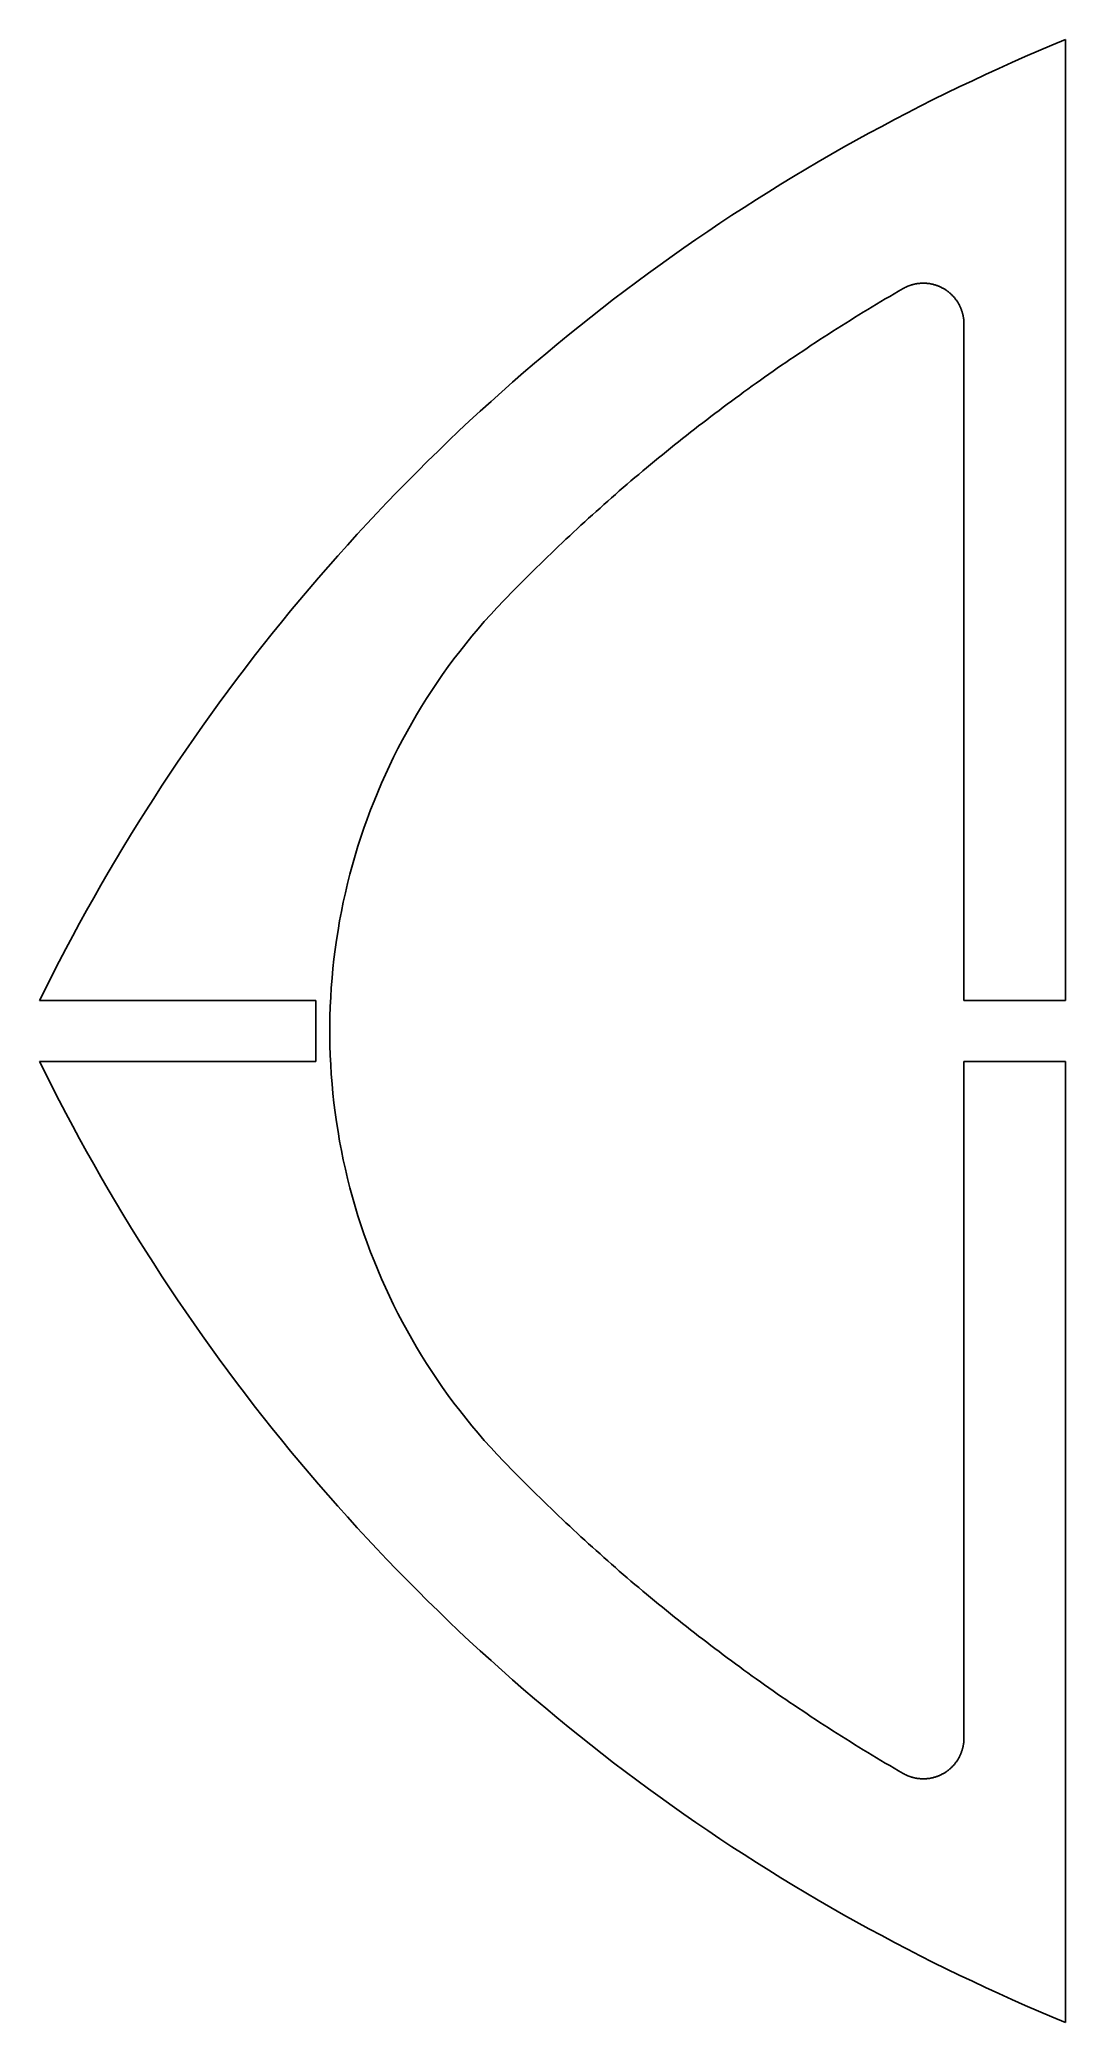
# Model space of a CAD drawing. Header units: metres. Extents: x -107 to -6, y -98 to 98.
import ezdxf

# ---------------------------------------------------------------- set-up
doc = ezdxf.new("R2010")
doc.units = ezdxf.units.M

msp = doc.modelspace()

# ---------------------------------------------------------------- linework, layer by layer
for p, q in [((-7.32, 97.19), (-6, 97.74)), ((-11.26, 95.48), (-9.95, 96.06)), ((-9.95, 96.06), (-8.64, 96.63)), ((-8.64, 96.63), (-7.32, 97.19)), ((-6, 97.74), (-6, 96.96)), ((-6, 96.96), (-6, 3)), ((-15.16, 93.69), (-13.87, 94.3)), ((-13.87, 94.3), (-12.57, 94.9)), ((-12.57, 94.9), (-11.26, 95.48)), ((-19.02, 91.82), (-17.74, 92.45)), ((-17.74, 92.45), (-16.45, 93.08)), ((-16.45, 93.08), (-15.16, 93.69)), ((-22.84, 89.86), (-21.57, 90.52)), ((-21.57, 90.52), (-20.3, 91.18)), ((-20.3, 91.18), (-19.02, 91.82)), ((-26.62, 87.82), (-25.36, 88.51)), ((-25.36, 88.51), (-24.1, 89.19)), ((-24.1, 89.19), (-22.84, 89.86)), ((-30.35, 85.69), (-29.11, 86.41)), ((-29.11, 86.41), (-27.86, 87.12)), ((-27.86, 87.12), (-26.62, 87.82)), ((-34.03, 83.48), (-32.8, 84.23)), ((-32.8, 84.23), (-31.58, 84.96)), ((-31.58, 84.96), (-30.35, 85.69)), ((-36.45, 81.97), (-35.24, 82.73)), ((-35.24, 82.73), (-34.03, 83.48)), ((-40.05, 79.63), (-38.86, 80.42)), ((-38.86, 80.42), (-37.66, 81.2)), ((-37.66, 81.2), (-36.45, 81.97)), ((-42.42, 78.02), (-41.24, 78.83)), ((-41.24, 78.83), (-40.05, 79.63)), ((-45.93, 75.55), (-44.77, 76.38)), ((-44.77, 76.38), (-43.6, 77.21)), ((-43.6, 77.21), (-42.42, 78.02)), ((-48.24, 73.86), (-47.09, 74.71)), ((-47.09, 74.71), (-45.93, 75.55)), ((-50.52, 72.14), (-49.38, 73)), ((-49.38, 73), (-48.24, 73.86)), ((-23.75, 72.17), (-23.31, 72.43)), ((-23.31, 72.43), (-22.88, 72.68)), ((-22.88, 72.68), (-22.44, 72.94)), ((-22.44, 72.94), (-22, 73.19)), ((-21.98, 73.2), (-22, 73.19)), ((-21.97, 73.21), (-21.98, 73.2)), ((-21.95, 73.22), (-21.97, 73.21)), ((-21.93, 73.23), (-21.95, 73.22)), ((-21.91, 73.24), (-21.93, 73.23)), ((-21.89, 73.25), (-21.91, 73.24)), ((-21.87, 73.26), (-21.89, 73.25)), ((-21.85, 73.27), (-21.87, 73.26)), ((-21.83, 73.28), (-21.85, 73.27)), ((-21.82, 73.29), (-21.83, 73.28)), ((-21.8, 73.3), (-21.82, 73.29)), ((-21.78, 73.31), (-21.8, 73.3)), ((-21.76, 73.32), (-21.78, 73.31)), ((-21.74, 73.33), (-21.76, 73.32)), ((-21.72, 73.34), (-21.74, 73.33)), ((-21.7, 73.35), (-21.72, 73.34)), ((-21.68, 73.36), (-21.7, 73.35)), ((-21.66, 73.37), (-21.68, 73.36)), ((-21.64, 73.37), (-21.66, 73.37)), ((-21.62, 73.38), (-21.64, 73.37)), ((-21.61, 73.39), (-21.62, 73.38)), ((-21.59, 73.4), (-21.61, 73.39)), ((-21.57, 73.41), (-21.59, 73.4)), ((-21.55, 73.42), (-21.57, 73.41)), ((-21.53, 73.42), (-21.55, 73.42)), ((-21.51, 73.43), (-21.53, 73.42)), ((-21.49, 73.44), (-21.51, 73.43)), ((-21.47, 73.45), (-21.49, 73.44)), ((-21.45, 73.46), (-21.47, 73.45)), ((-21.43, 73.46), (-21.45, 73.46)), ((-21.41, 73.47), (-21.43, 73.46)), ((-21.39, 73.48), (-21.41, 73.47)), ((-21.37, 73.49), (-21.39, 73.48)), ((-21.35, 73.49), (-21.37, 73.49)), ((-21.33, 73.5), (-21.35, 73.49)), ((-21.31, 73.51), (-21.33, 73.5)), ((-21.29, 73.51), (-21.31, 73.51)), ((-21.27, 73.52), (-21.29, 73.51)), ((-21.25, 73.53), (-21.27, 73.52)), ((-21.23, 73.53), (-21.25, 73.53)), ((-21.21, 73.54), (-21.23, 73.53)), ((-21.19, 73.55), (-21.21, 73.54)), ((-21.17, 73.55), (-21.19, 73.55)), ((-21.15, 73.56), (-21.17, 73.55)), ((-21.13, 73.57), (-21.15, 73.56)), ((-21.11, 73.57), (-21.13, 73.57)), ((-21.09, 73.58), (-21.11, 73.57)), ((-21.07, 73.58), (-21.09, 73.58)), ((-21.05, 73.59), (-21.07, 73.58)), ((-21.03, 73.59), (-21.05, 73.59)), ((-21.01, 73.6), (-21.03, 73.59)), ((-20.99, 73.6), (-21.01, 73.6)), ((-20.96, 73.61), (-20.99, 73.6)), ((-20.94, 73.62), (-20.96, 73.61)), ((-20.92, 73.62), (-20.94, 73.62)), ((-20.9, 73.62), (-20.92, 73.62)), ((-20.88, 73.63), (-20.9, 73.62)), ((-20.86, 73.63), (-20.88, 73.63)), ((-20.84, 73.64), (-20.86, 73.63)), ((-20.82, 73.64), (-20.84, 73.64)), ((-20.8, 73.65), (-20.82, 73.64)), ((-20.78, 73.65), (-20.8, 73.65)), ((-20.76, 73.66), (-20.78, 73.65)), ((-20.74, 73.66), (-20.76, 73.66)), ((-20.72, 73.66), (-20.74, 73.66)), ((-20.7, 73.67), (-20.72, 73.66)), ((-20.67, 73.67), (-20.7, 73.67)), ((-20.65, 73.67), (-20.67, 73.67)), ((-20.63, 73.68), (-20.65, 73.67)), ((-20.61, 73.68), (-20.63, 73.68)), ((-20.59, 73.68), (-20.61, 73.68)), ((-20.57, 73.69), (-20.59, 73.68)), ((-20.55, 73.69), (-20.57, 73.69)), ((-20.53, 73.69), (-20.55, 73.69)), ((-20.51, 73.7), (-20.53, 73.69)), ((-20.49, 73.7), (-20.51, 73.7)), ((-20.46, 73.7), (-20.49, 73.7)), ((-20.44, 73.7), (-20.46, 73.7)), ((-20.42, 73.71), (-20.44, 73.7)), ((-20.4, 73.71), (-20.42, 73.71)), ((-20.38, 73.71), (-20.4, 73.71)), ((-20.36, 73.71), (-20.38, 73.71)), ((-20.34, 73.71), (-20.36, 73.71)), ((-20.32, 73.72), (-20.34, 73.71)), ((-20.3, 73.72), (-20.32, 73.72)), ((-20.28, 73.72), (-20.3, 73.72)), ((-20.25, 73.72), (-20.28, 73.72)), ((-20.23, 73.72), (-20.25, 73.72)), ((-20.21, 73.72), (-20.23, 73.72)), ((-20.19, 73.72), (-20.21, 73.72)), ((-20.17, 73.72), (-20.19, 73.72)), ((-20.15, 73.73), (-20.17, 73.72)), ((-20.13, 73.73), (-20.15, 73.73)), ((-20.11, 73.73), (-20.13, 73.73)), ((-20.08, 73.73), (-20.11, 73.73)), ((-20.06, 73.73), (-20.08, 73.73)), ((-20.04, 73.73), (-20.06, 73.73)), ((-20.02, 73.73), (-20.04, 73.73)), ((-20, 73.73), (-20.02, 73.73)), ((-19.94, 73.73), (-20, 73.73)), ((-19.87, 73.73), (-19.94, 73.73)), ((-19.81, 73.72), (-19.87, 73.73)), ((-19.75, 73.72), (-19.81, 73.72)), ((-19.68, 73.72), (-19.75, 73.72)), ((-19.62, 73.71), (-19.68, 73.72)), ((-19.56, 73.7), (-19.62, 73.71)), ((-19.49, 73.7), (-19.56, 73.7)), ((-19.43, 73.69), (-19.49, 73.7)), ((-19.37, 73.68), (-19.43, 73.69)), ((-19.31, 73.67), (-19.37, 73.68)), ((-19.24, 73.66), (-19.31, 73.67)), ((-19.18, 73.64), (-19.24, 73.66)), ((-19.12, 73.63), (-19.18, 73.64)), ((-19.06, 73.62), (-19.12, 73.63)), ((-19, 73.6), (-19.06, 73.62)), ((-18.93, 73.58), (-19, 73.6)), ((-18.87, 73.57), (-18.93, 73.58)), ((-18.81, 73.55), (-18.87, 73.57)), ((-18.75, 73.53), (-18.81, 73.55)), ((-18.69, 73.51), (-18.75, 73.53)), ((-18.63, 73.49), (-18.69, 73.51)), ((-18.57, 73.46), (-18.63, 73.49)), ((-18.51, 73.44), (-18.57, 73.46)), ((-18.45, 73.42), (-18.51, 73.44)), ((-18.4, 73.39), (-18.45, 73.42)), ((-18.34, 73.37), (-18.4, 73.39)), ((-18.28, 73.34), (-18.34, 73.37)), ((-18.22, 73.31), (-18.28, 73.34)), ((-18.17, 73.28), (-18.22, 73.31)), ((-18.11, 73.25), (-18.17, 73.28)), ((-18.06, 73.22), (-18.11, 73.25)), ((-18, 73.19), (-18.06, 73.22)), ((-17.95, 73.16), (-18, 73.19)), ((-17.89, 73.13), (-17.95, 73.16)), ((-17.84, 73.09), (-17.89, 73.13)), ((-17.78, 73.06), (-17.84, 73.09)), ((-17.73, 73.02), (-17.78, 73.06)), ((-17.68, 72.99), (-17.73, 73.02)), ((-17.63, 72.95), (-17.68, 72.99)), ((-17.58, 72.91), (-17.63, 72.95)), ((-17.53, 72.87), (-17.58, 72.91)), ((-17.48, 72.83), (-17.53, 72.87)), ((-17.43, 72.79), (-17.48, 72.83)), ((-17.38, 72.75), (-17.43, 72.79)), ((-17.33, 72.71), (-17.38, 72.75)), ((-17.29, 72.67), (-17.33, 72.71)), ((-17.24, 72.62), (-17.29, 72.67)), ((-17.19, 72.58), (-17.24, 72.62)), ((-17.15, 72.53), (-17.19, 72.58)), ((-17.11, 72.49), (-17.15, 72.53)), ((-17.06, 72.44), (-17.11, 72.49)), ((-17.02, 72.4), (-17.06, 72.44)), ((-16.98, 72.35), (-17.02, 72.4)), ((-16.94, 72.3), (-16.98, 72.35)), ((-53.9, 69.49), (-52.78, 70.38)), ((-52.78, 70.38), (-51.65, 71.26)), ((-51.65, 71.26), (-50.52, 72.14)), ((-26.78, 70.33), (-26.35, 70.6)), ((-26.35, 70.6), (-25.92, 70.86)), ((-25.92, 70.86), (-25.48, 71.13)), ((-25.48, 71.13), (-25.05, 71.39)), ((-25.05, 71.39), (-24.62, 71.65)), ((-24.62, 71.65), (-24.18, 71.91)), ((-24.18, 71.91), (-23.75, 72.17)), ((-16.9, 72.25), (-16.94, 72.3)), ((-16.86, 72.2), (-16.9, 72.25)), ((-16.82, 72.15), (-16.86, 72.2)), ((-16.78, 72.1), (-16.82, 72.15)), ((-16.74, 72.05), (-16.78, 72.1)), ((-16.71, 72), (-16.74, 72.05)), ((-16.67, 71.94), (-16.71, 72)), ((-16.63, 71.89), (-16.67, 71.94)), ((-16.6, 71.84), (-16.63, 71.89)), ((-16.57, 71.78), (-16.6, 71.84)), ((-16.54, 71.73), (-16.57, 71.78)), ((-16.5, 71.67), (-16.54, 71.73)), ((-16.47, 71.62), (-16.5, 71.67)), ((-16.44, 71.56), (-16.47, 71.62)), ((-16.42, 71.5), (-16.44, 71.56)), ((-16.39, 71.45), (-16.42, 71.5)), ((-16.36, 71.39), (-16.39, 71.45)), ((-16.34, 71.33), (-16.36, 71.39)), ((-16.31, 71.27), (-16.34, 71.33)), ((-16.29, 71.21), (-16.31, 71.27)), ((-16.26, 71.16), (-16.29, 71.21)), ((-16.24, 71.1), (-16.26, 71.16)), ((-16.22, 71.04), (-16.24, 71.1)), ((-16.2, 70.98), (-16.22, 71.04)), ((-16.18, 70.92), (-16.2, 70.98)), ((-16.16, 70.85), (-16.18, 70.92)), ((-16.14, 70.79), (-16.16, 70.85)), ((-16.13, 70.73), (-16.14, 70.79)), ((-16.11, 70.67), (-16.13, 70.73)), ((-16.1, 70.61), (-16.11, 70.67)), ((-16.08, 70.55), (-16.1, 70.61)), ((-16.07, 70.49), (-16.08, 70.55)), ((-16.06, 70.42), (-16.07, 70.49)), ((-16.05, 70.36), (-16.06, 70.42)), ((-56.12, 67.68), (-55.01, 68.59)), ((-55.01, 68.59), (-53.9, 69.49)), ((-30.19, 68.16), (-29.77, 68.44)), ((-29.77, 68.44), (-29.34, 68.71)), ((-29.34, 68.71), (-28.92, 68.98)), ((-28.92, 68.98), (-28.49, 69.25)), ((-28.49, 69.25), (-28.06, 69.53)), ((-28.06, 69.53), (-27.64, 69.8)), ((-27.64, 69.8), (-27.21, 70.06)), ((-27.21, 70.06), (-26.78, 70.33)), ((-16.04, 70.3), (-16.05, 70.36)), ((-16.03, 70.23), (-16.04, 70.3)), ((-16.02, 70.17), (-16.03, 70.23)), ((-16.02, 70.11), (-16.02, 70.17)), ((-16.01, 70.05), (-16.02, 70.11)), ((-16.01, 69.98), (-16.01, 70.05)), ((-16, 69.92), (-16.01, 69.98)), ((-16, 69.85), (-16, 69.92)), ((-16, 69.79), (-16, 69.85)), ((-16, 69.73), (-16, 69.79)), ((-16, 3), (-16, 69.73)), ((-58.31, 65.84), (-57.22, 66.77)), ((-57.22, 66.77), (-56.12, 67.68)), ((-33.14, 66.2), (-32.72, 66.48)), ((-32.72, 66.48), (-32.3, 66.76)), ((-32.3, 66.76), (-31.88, 67.04)), ((-31.88, 67.04), (-31.46, 67.33)), ((-31.46, 67.33), (-31.04, 67.6)), ((-31.04, 67.6), (-30.62, 67.88)), ((-30.62, 67.88), (-30.19, 68.16)), ((-60.48, 63.97), (-59.4, 64.91)), ((-59.4, 64.91), (-58.31, 65.84)), ((-35.64, 64.47), (-35.22, 64.76)), ((-35.22, 64.76), (-34.81, 65.05)), ((-34.81, 65.05), (-34.39, 65.34)), ((-34.39, 65.34), (-33.98, 65.63)), ((-33.98, 65.63), (-33.56, 65.91)), ((-33.56, 65.91), (-33.14, 66.2)), ((-62.61, 62.07), (-61.55, 63.03)), ((-61.55, 63.03), (-60.48, 63.97)), ((-38.51, 62.4), (-38.1, 62.7)), ((-38.1, 62.7), (-37.69, 63)), ((-37.69, 63), (-37.28, 63.29)), ((-37.28, 63.29), (-36.87, 63.59)), ((-36.87, 63.59), (-36.46, 63.88)), ((-36.46, 63.88), (-36.05, 64.18)), ((-36.05, 64.18), (-35.64, 64.47)), ((-64.72, 60.14), (-63.67, 61.11)), ((-63.67, 61.11), (-62.61, 62.07)), ((-40.94, 60.58), (-40.54, 60.89)), ((-40.54, 60.89), (-40.13, 61.19)), ((-40.13, 61.19), (-39.73, 61.49)), ((-39.73, 61.49), (-39.32, 61.8)), ((-39.32, 61.8), (-38.92, 62.1)), ((-38.92, 62.1), (-38.51, 62.4)), ((-66.8, 58.17), (-65.77, 59.16)), ((-65.77, 59.16), (-64.72, 60.14)), ((-43.74, 58.41), (-43.34, 58.72)), ((-43.34, 58.72), (-42.94, 59.03)), ((-42.94, 59.03), (-42.54, 59.35)), ((-42.54, 59.35), (-42.15, 59.66)), ((-42.15, 59.66), (-41.74, 59.97)), ((-41.74, 59.97), (-41.34, 60.27)), ((-41.34, 60.27), (-40.94, 60.58)), ((-68.86, 56.18), (-67.83, 57.18)), ((-67.83, 57.18), (-66.8, 58.17)), ((-46.1, 56.5), (-45.71, 56.82)), ((-45.71, 56.82), (-45.32, 57.14)), ((-45.32, 57.14), (-44.92, 57.46)), ((-44.92, 57.46), (-44.53, 57.78)), ((-44.53, 57.78), (-44.13, 58.09)), ((-44.13, 58.09), (-43.74, 58.41)), ((-70.88, 54.15), (-69.87, 55.17)), ((-69.87, 55.17), (-68.86, 56.18)), ((-48.43, 54.56), (-48.05, 54.88)), ((-48.05, 54.88), (-47.66, 55.21)), ((-47.66, 55.21), (-47.27, 55.53)), ((-47.27, 55.53), (-46.88, 55.86)), ((-46.88, 55.86), (-46.49, 56.18)), ((-46.49, 56.18), (-46.1, 56.5)), ((-72.87, 52.1), (-71.88, 53.13)), ((-71.88, 53.13), (-70.88, 54.15)), ((-50.73, 52.57), (-50.35, 52.9)), ((-50.35, 52.9), (-49.97, 53.24)), ((-49.97, 53.24), (-49.58, 53.57)), ((-49.58, 53.57), (-49.2, 53.9)), ((-49.2, 53.9), (-48.82, 54.23)), ((-48.82, 54.23), (-48.43, 54.56)), ((-74.83, 50.02), (-73.86, 51.06)), ((-73.86, 51.06), (-72.87, 52.1)), ((-52.99, 50.55), (-52.62, 50.89)), ((-52.62, 50.89), (-52.24, 51.23)), ((-52.24, 51.23), (-51.86, 51.56)), ((-51.86, 51.56), (-51.49, 51.9)), ((-51.49, 51.9), (-51.11, 52.24)), ((-51.11, 52.24), (-50.73, 52.57)), ((-76.76, 47.91), (-75.8, 48.97)), ((-75.8, 48.97), (-74.83, 50.02)), ((-54.85, 48.83), (-54.48, 49.18)), ((-54.48, 49.18), (-54.11, 49.52)), ((-54.11, 49.52), (-53.74, 49.87)), ((-53.74, 49.87), (-53.37, 50.21)), ((-53.37, 50.21), (-52.99, 50.55)), ((-77.72, 46.84), (-76.76, 47.91)), ((-57.05, 46.74), (-56.69, 47.09)), ((-56.69, 47.09), (-56.32, 47.44)), ((-56.32, 47.44), (-55.96, 47.79)), ((-55.96, 47.79), (-55.59, 48.14)), ((-55.59, 48.14), (-55.22, 48.49)), ((-55.22, 48.49), (-54.85, 48.83)), ((-79.6, 44.69), (-78.66, 45.77)), ((-78.66, 45.77), (-77.72, 46.84)), ((-59.22, 44.61), (-58.86, 44.97)), ((-58.86, 44.97), (-58.5, 45.33)), ((-58.5, 45.33), (-58.14, 45.68)), ((-58.14, 45.68), (-57.78, 46.04)), ((-57.78, 46.04), (-57.41, 46.39)), ((-57.41, 46.39), (-57.05, 46.74)), ((-81.45, 42.51), (-80.53, 43.6)), ((-80.53, 43.6), (-79.6, 44.69)), ((-60.99, 42.81), (-60.64, 43.17)), ((-60.64, 43.17), (-60.28, 43.53)), ((-60.28, 43.53), (-59.93, 43.89)), ((-59.93, 43.89), (-59.57, 44.25)), ((-59.57, 44.25), (-59.22, 44.61)), ((-83.27, 40.3), (-82.37, 41.41)), ((-82.37, 41.41), (-81.45, 42.51)), ((-62.64, 41.06), (-63.27, 40.36)), ((-62, 41.76), (-62.64, 41.06)), ((-61.34, 42.45), (-62, 41.76)), ((-61.34, 42.45), (-60.99, 42.81)), ((-85.06, 38.06), (-84.17, 39.18)), ((-84.17, 39.18), (-83.27, 40.3)), ((-63.89, 39.64), (-64.5, 38.91)), ((-63.27, 40.36), (-63.89, 39.64)), ((-85.94, 36.94), (-85.06, 38.06)), ((-65.69, 37.43), (-66.26, 36.68)), ((-65.1, 38.18), (-65.69, 37.43)), ((-64.5, 38.91), (-65.1, 38.18)), ((-87.68, 34.66), (-86.82, 35.8)), ((-86.82, 35.8), (-85.94, 36.94)), ((-66.83, 35.92), (-67.38, 35.15)), ((-66.26, 36.68), (-66.83, 35.92)), ((-89.39, 32.37), (-88.54, 33.52)), ((-88.54, 33.52), (-87.68, 34.66)), ((-68.44, 33.58), (-68.96, 32.78)), ((-67.92, 34.37), (-68.44, 33.58)), ((-67.38, 35.15), (-67.92, 34.37)), ((-90.23, 31.21), (-89.39, 32.37)), ((-69.46, 31.98), (-69.95, 31.17)), ((-68.96, 32.78), (-69.46, 31.98)), ((-91.88, 28.87), (-91.06, 30.04)), ((-91.06, 30.04), (-90.23, 31.21)), ((-70.89, 29.52), (-71.35, 28.69)), ((-70.43, 30.35), (-70.89, 29.52)), ((-69.95, 31.17), (-70.43, 30.35)), ((-93.5, 26.51), (-92.69, 27.69)), ((-92.69, 27.69), (-91.88, 28.87)), ((-71.79, 27.85), (-72.21, 27)), ((-71.35, 28.69), (-71.79, 27.85)), ((-94.29, 25.32), (-93.5, 26.51)), ((-72.62, 26.15), (-73.02, 25.29)), ((-72.21, 27), (-72.62, 26.15)), ((-95.86, 22.93), (-95.08, 24.13)), ((-95.08, 24.13), (-94.29, 25.32)), ((-73.78, 23.55), (-74.14, 22.67)), ((-73.41, 24.42), (-73.78, 23.55)), ((-73.02, 25.29), (-73.41, 24.42)), ((-97.39, 20.51), (-96.63, 21.72)), ((-96.63, 21.72), (-95.86, 22.93)), ((-74.48, 21.79), (-74.82, 20.9)), ((-74.14, 22.67), (-74.48, 21.79)), ((-98.15, 19.3), (-97.39, 20.51)), ((-75.13, 20.01), (-75.44, 19.11)), ((-74.82, 20.9), (-75.13, 20.01)), ((-99.62, 16.84), (-98.89, 18.07)), ((-98.89, 18.07), (-98.15, 19.3)), ((-75.73, 18.21), (-76, 17.3)), ((-75.44, 19.11), (-75.73, 18.21)), ((-100.35, 15.61), (-99.62, 16.84)), ((-76.26, 16.39), (-76.51, 15.47)), ((-76, 17.3), (-76.26, 16.39)), ((-101.77, 13.13), (-101.07, 14.37)), ((-101.07, 14.37), (-100.35, 15.61)), ((-76.74, 14.55), (-76.96, 13.63)), ((-76.51, 15.47), (-76.74, 14.55)), ((-103.16, 10.63), (-102.47, 11.88)), ((-102.47, 11.88), (-101.77, 13.13)), ((-77.36, 11.78), (-77.53, 10.85)), ((-77.17, 12.71), (-77.36, 11.78)), ((-76.96, 13.63), (-77.17, 12.71)), ((-103.84, 9.37), (-103.16, 10.63)), ((-77.69, 9.91), (-77.84, 8.97)), ((-77.53, 10.85), (-77.69, 9.91)), ((-105.17, 6.84), (-104.51, 8.1)), ((-104.51, 8.1), (-103.84, 9.37)), ((-77.97, 8.04), (-78.09, 7.09)), ((-77.84, 8.97), (-77.97, 8.04)), ((-105.82, 5.56), (-105.17, 6.84)), ((-78.19, 6.15), (-78.28, 5.21)), ((-78.09, 7.09), (-78.19, 6.15)), ((-107.1, 3), (-106.46, 4.28)), ((-106.46, 4.28), (-105.82, 5.56)), ((-78.35, 4.26), (-78.41, 3.32)), ((-78.28, 5.21), (-78.35, 4.26)), ((-79.89, 3), (-107.1, 3)), ((-79.89, 3), (-79.89, -3)), ((-78.46, 2.37), (-78.49, 1.42)), ((-78.41, 3.32), (-78.46, 2.37)), ((-6, 3), (-16, 3)), ((-78.49, 1.42), (-78.5, 0.47)), ((-78.5, 0.47), (-78.5, -0.47)), ((-78.5, -0.47), (-78.49, -1.42)), ((-78.49, -1.42), (-78.46, -2.37)), ((-79.89, -3), (-107.1, -3)), ((-107.1, -3), (-106.46, -4.28)), ((-78.46, -2.37), (-78.41, -3.32)), ((-78.41, -3.32), (-78.35, -4.26)), ((-6, -3), (-16, -3)), ((-16, -69.73), (-16, -3)), ((-6, -3), (-6, -96.96)), ((-106.46, -4.28), (-105.82, -5.56)), ((-105.82, -5.56), (-105.17, -6.84)), ((-78.35, -4.26), (-78.28, -5.21)), ((-78.28, -5.21), (-78.19, -6.15)), ((-105.17, -6.84), (-104.51, -8.1)), ((-78.19, -6.15), (-78.09, -7.09)), ((-78.09, -7.09), (-77.97, -8.04)), ((-104.51, -8.1), (-103.84, -9.37)), ((-103.84, -9.37), (-103.16, -10.63)), ((-77.97, -8.04), (-77.84, -8.97)), ((-77.84, -8.97), (-77.69, -9.91)), ((-103.16, -10.63), (-102.47, -11.88)), ((-77.69, -9.91), (-77.53, -10.85)), ((-77.53, -10.85), (-77.36, -11.78)), ((-102.47, -11.88), (-101.77, -13.13)), ((-101.77, -13.13), (-101.07, -14.37)), ((-77.36, -11.78), (-77.17, -12.71)), ((-77.17, -12.71), (-76.96, -13.63)), ((-76.96, -13.63), (-76.74, -14.55)), ((-101.07, -14.37), (-100.35, -15.61)), ((-100.35, -15.61), (-99.62, -16.84)), ((-76.74, -14.55), (-76.51, -15.47)), ((-76.51, -15.47), (-76.26, -16.39)), ((-99.62, -16.84), (-98.89, -18.07)), ((-76.26, -16.39), (-76, -17.3)), ((-76, -17.3), (-75.73, -18.21)), ((-98.89, -18.07), (-98.15, -19.3)), ((-98.15, -19.3), (-97.39, -20.51)), ((-75.73, -18.21), (-75.44, -19.11)), ((-75.44, -19.11), (-75.13, -20.01)), ((-97.39, -20.51), (-96.63, -21.72)), ((-75.13, -20.01), (-74.82, -20.9)), ((-74.82, -20.9), (-74.48, -21.79)), ((-96.63, -21.72), (-95.86, -22.93)), ((-95.86, -22.93), (-95.08, -24.13)), ((-74.48, -21.79), (-74.14, -22.67)), ((-74.14, -22.67), (-73.78, -23.55)), ((-95.08, -24.13), (-94.29, -25.32)), ((-94.29, -25.32), (-93.5, -26.51)), ((-73.78, -23.55), (-73.41, -24.42)), ((-73.41, -24.42), (-73.02, -25.29)), ((-73.02, -25.29), (-72.62, -26.15)), ((-93.5, -26.51), (-92.69, -27.69)), ((-72.62, -26.15), (-72.21, -27)), ((-72.21, -27), (-71.79, -27.85)), ((-92.69, -27.69), (-91.88, -28.87)), ((-91.88, -28.87), (-91.06, -30.04)), ((-71.79, -27.85), (-71.35, -28.69)), ((-71.35, -28.69), (-70.89, -29.52)), ((-91.06, -30.04), (-90.23, -31.21)), ((-90.23, -31.21), (-89.39, -32.37)), ((-70.89, -29.52), (-70.43, -30.35)), ((-70.43, -30.35), (-69.95, -31.17)), ((-69.95, -31.17), (-69.46, -31.98)), ((-89.39, -32.37), (-88.54, -33.52)), ((-69.46, -31.98), (-68.96, -32.78)), ((-68.96, -32.78), (-68.44, -33.58)), ((-88.54, -33.52), (-87.68, -34.66)), ((-87.68, -34.66), (-86.82, -35.8)), ((-68.44, -33.58), (-67.92, -34.37)), ((-67.92, -34.37), (-67.38, -35.15)), ((-67.38, -35.15), (-66.83, -35.92)), ((-86.82, -35.8), (-85.94, -36.94)), ((-85.94, -36.94), (-85.06, -38.06)), ((-66.83, -35.92), (-66.26, -36.68)), ((-66.26, -36.68), (-65.69, -37.43)), ((-85.06, -38.06), (-84.17, -39.18)), ((-65.69, -37.43), (-65.1, -38.18)), ((-65.1, -38.18), (-64.5, -38.91)), ((-64.5, -38.91), (-63.89, -39.64)), ((-84.17, -39.18), (-83.27, -40.3)), ((-83.27, -40.3), (-82.37, -41.41)), ((-63.89, -39.64), (-63.27, -40.36)), ((-63.27, -40.36), (-62.64, -41.06)), ((-82.37, -41.41), (-81.45, -42.51)), ((-81.45, -42.51), (-80.53, -43.6)), ((-62.64, -41.06), (-62, -41.76)), ((-62, -41.76), (-61.34, -42.45)), ((-61.34, -42.45), (-60.99, -42.81)), ((-60.99, -42.81), (-60.64, -43.17)), ((-80.53, -43.6), (-79.6, -44.69)), ((-79.6, -44.69), (-78.66, -45.77)), ((-60.64, -43.17), (-60.28, -43.53)), ((-60.28, -43.53), (-59.93, -43.89)), ((-59.93, -43.89), (-59.57, -44.25)), ((-59.57, -44.25), (-59.22, -44.61)), ((-59.22, -44.61), (-58.86, -44.97)), ((-78.66, -45.77), (-77.72, -46.84)), ((-77.72, -46.84), (-76.76, -47.91)), ((-58.86, -44.97), (-58.5, -45.33)), ((-58.5, -45.33), (-58.14, -45.68)), ((-58.14, -45.68), (-57.78, -46.04)), ((-57.78, -46.04), (-57.41, -46.39)), ((-57.41, -46.39), (-57.05, -46.74)), ((-57.05, -46.74), (-56.69, -47.09)), ((-76.76, -47.91), (-75.8, -48.97)), ((-56.69, -47.09), (-56.32, -47.44)), ((-56.32, -47.44), (-55.96, -47.79)), ((-55.96, -47.79), (-55.59, -48.14)), ((-55.59, -48.14), (-55.22, -48.49)), ((-55.22, -48.49), (-54.85, -48.83)), ((-54.85, -48.83), (-54.48, -49.18)), ((-75.8, -48.97), (-74.83, -50.02)), ((-74.83, -50.02), (-73.86, -51.06)), ((-54.48, -49.18), (-54.11, -49.52)), ((-54.11, -49.52), (-53.74, -49.87)), ((-53.74, -49.87), (-53.37, -50.21)), ((-53.37, -50.21), (-52.99, -50.55)), ((-52.99, -50.55), (-52.62, -50.89)), ((-73.86, -51.06), (-72.87, -52.1)), ((-72.87, -52.1), (-71.88, -53.13)), ((-52.62, -50.89), (-52.24, -51.23)), ((-52.24, -51.23), (-51.86, -51.56)), ((-51.86, -51.56), (-51.49, -51.9)), ((-51.49, -51.9), (-51.11, -52.24)), ((-51.11, -52.24), (-50.73, -52.57)), ((-50.73, -52.57), (-50.35, -52.9)), ((-71.88, -53.13), (-70.88, -54.15)), ((-70.88, -54.15), (-69.87, -55.17)), ((-50.35, -52.9), (-49.97, -53.24)), ((-49.97, -53.24), (-49.58, -53.57)), ((-49.58, -53.57), (-49.2, -53.9)), ((-49.2, -53.9), (-48.82, -54.23)), ((-48.82, -54.23), (-48.43, -54.56)), ((-48.43, -54.56), (-48.05, -54.88)), ((-69.87, -55.17), (-68.86, -56.18)), ((-68.86, -56.18), (-67.83, -57.18)), ((-48.05, -54.88), (-47.66, -55.21)), ((-47.66, -55.21), (-47.27, -55.53)), ((-47.27, -55.53), (-46.88, -55.86)), ((-46.88, -55.86), (-46.49, -56.18)), ((-46.49, -56.18), (-46.1, -56.5)), ((-46.1, -56.5), (-45.71, -56.82)), ((-67.83, -57.18), (-66.8, -58.17)), ((-66.8, -58.17), (-65.77, -59.16)), ((-45.71, -56.82), (-45.32, -57.14)), ((-45.32, -57.14), (-44.92, -57.46)), ((-44.92, -57.46), (-44.53, -57.78)), ((-44.53, -57.78), (-44.13, -58.09)), ((-44.13, -58.09), (-43.74, -58.41)), ((-43.74, -58.41), (-43.34, -58.72)), ((-65.77, -59.16), (-64.72, -60.14)), ((-64.72, -60.14), (-63.67, -61.11)), ((-43.34, -58.72), (-42.94, -59.03)), ((-42.94, -59.03), (-42.54, -59.35)), ((-42.54, -59.35), (-42.15, -59.66)), ((-42.15, -59.66), (-41.74, -59.97)), ((-41.74, -59.97), (-41.34, -60.27)), ((-41.34, -60.27), (-40.94, -60.58)), ((-40.94, -60.58), (-40.54, -60.89)), ((-63.67, -61.11), (-62.61, -62.07)), ((-62.61, -62.07), (-61.55, -63.03)), ((-40.54, -60.89), (-40.13, -61.19)), ((-40.13, -61.19), (-39.73, -61.49)), ((-39.73, -61.49), (-39.32, -61.8)), ((-39.32, -61.8), (-38.92, -62.1)), ((-38.92, -62.1), (-38.51, -62.4)), ((-38.51, -62.4), (-38.1, -62.7)), ((-61.55, -63.03), (-60.48, -63.97)), ((-60.48, -63.97), (-59.4, -64.91)), ((-38.1, -62.7), (-37.69, -63)), ((-37.69, -63), (-37.28, -63.29)), ((-37.28, -63.29), (-36.87, -63.59)), ((-36.87, -63.59), (-36.46, -63.88)), ((-36.46, -63.88), (-36.05, -64.18)), ((-36.05, -64.18), (-35.64, -64.47)), ((-35.64, -64.47), (-35.22, -64.76)), ((-59.4, -64.91), (-58.31, -65.84)), ((-58.31, -65.84), (-57.22, -66.77)), ((-35.22, -64.76), (-34.81, -65.05)), ((-34.81, -65.05), (-34.39, -65.34)), ((-34.39, -65.34), (-33.98, -65.63)), ((-33.98, -65.63), (-33.56, -65.91)), ((-33.56, -65.91), (-33.14, -66.2)), ((-33.14, -66.2), (-32.72, -66.48)), ((-57.22, -66.77), (-56.12, -67.68)), ((-56.12, -67.68), (-55.01, -68.59)), ((-32.72, -66.48), (-32.3, -66.76)), ((-32.3, -66.76), (-31.88, -67.04)), ((-31.88, -67.04), (-31.46, -67.33)), ((-31.46, -67.33), (-31.04, -67.6)), ((-31.04, -67.6), (-30.62, -67.88)), ((-30.62, -67.88), (-30.19, -68.16)), ((-30.19, -68.16), (-29.77, -68.44)), ((-55.01, -68.59), (-53.9, -69.49)), ((-53.9, -69.49), (-52.78, -70.38)), ((-29.77, -68.44), (-29.34, -68.71)), ((-29.34, -68.71), (-28.92, -68.98)), ((-28.92, -68.98), (-28.49, -69.25)), ((-28.49, -69.25), (-28.06, -69.53)), ((-28.06, -69.53), (-27.64, -69.8)), ((-27.64, -69.8), (-27.21, -70.06)), ((-27.21, -70.06), (-26.78, -70.33)), ((-26.78, -70.33), (-26.35, -70.6)), ((-16.06, -70.42), (-16.05, -70.36)), ((-16.05, -70.36), (-16.04, -70.3)), ((-16.04, -70.3), (-16.03, -70.23)), ((-16.03, -70.23), (-16.02, -70.17)), ((-16.02, -70.11), (-16.01, -70.05)), ((-16.02, -70.17), (-16.02, -70.11)), ((-16.01, -69.98), (-16, -69.92)), ((-16.01, -70.05), (-16.01, -69.98)), ((-16, -69.79), (-16, -69.73)), ((-16, -69.85), (-16, -69.79)), ((-16, -69.92), (-16, -69.85)), ((-52.78, -70.38), (-51.65, -71.26)), ((-51.65, -71.26), (-50.52, -72.14)), ((-50.52, -72.14), (-49.38, -73)), ((-26.35, -70.6), (-25.92, -70.86)), ((-25.92, -70.86), (-25.48, -71.13)), ((-25.48, -71.13), (-25.05, -71.39)), ((-25.05, -71.39), (-24.62, -71.65)), ((-24.62, -71.65), (-24.18, -71.91)), ((-24.18, -71.91), (-23.75, -72.17)), ((-23.75, -72.17), (-23.31, -72.43)), ((-16.98, -72.35), (-16.94, -72.3)), ((-16.94, -72.3), (-16.9, -72.25)), ((-16.9, -72.25), (-16.86, -72.2)), ((-16.86, -72.2), (-16.82, -72.15)), ((-16.82, -72.15), (-16.78, -72.1)), ((-16.78, -72.1), (-16.74, -72.05)), ((-16.74, -72.05), (-16.71, -72)), ((-16.71, -72), (-16.67, -71.94)), ((-16.67, -71.94), (-16.63, -71.89)), ((-16.63, -71.89), (-16.6, -71.84)), ((-16.6, -71.84), (-16.57, -71.78)), ((-16.57, -71.78), (-16.54, -71.73)), ((-16.54, -71.73), (-16.5, -71.67)), ((-16.5, -71.67), (-16.47, -71.62)), ((-16.47, -71.62), (-16.44, -71.56)), ((-16.44, -71.56), (-16.42, -71.5)), ((-16.42, -71.5), (-16.39, -71.45)), ((-16.39, -71.45), (-16.36, -71.39)), ((-16.36, -71.39), (-16.34, -71.33)), ((-16.34, -71.33), (-16.31, -71.27)), ((-16.31, -71.27), (-16.29, -71.21)), ((-16.29, -71.21), (-16.26, -71.16)), ((-16.26, -71.16), (-16.24, -71.1)), ((-16.24, -71.1), (-16.22, -71.04)), ((-16.22, -71.04), (-16.2, -70.98)), ((-16.2, -70.98), (-16.18, -70.92)), ((-16.18, -70.92), (-16.16, -70.85)), ((-16.16, -70.85), (-16.14, -70.79)), ((-16.14, -70.79), (-16.13, -70.73)), ((-16.13, -70.73), (-16.11, -70.67)), ((-16.11, -70.67), (-16.1, -70.61)), ((-16.1, -70.61), (-16.08, -70.55)), ((-16.08, -70.55), (-16.07, -70.49)), ((-16.07, -70.49), (-16.06, -70.42)), ((-49.38, -73), (-48.24, -73.86)), ((-48.24, -73.86), (-47.09, -74.71)), ((-23.31, -72.43), (-22.88, -72.68)), ((-22.88, -72.68), (-22.44, -72.94)), ((-22.44, -72.94), (-22, -73.19)), ((-22, -73.19), (-21.98, -73.2)), ((-21.98, -73.2), (-21.97, -73.21)), ((-21.97, -73.21), (-21.95, -73.22)), ((-21.95, -73.22), (-21.93, -73.23)), ((-21.93, -73.23), (-21.91, -73.24)), ((-21.91, -73.24), (-21.89, -73.25)), ((-21.89, -73.25), (-21.87, -73.26)), ((-21.87, -73.26), (-21.85, -73.27)), ((-21.85, -73.27), (-21.83, -73.28)), ((-21.83, -73.28), (-21.82, -73.29)), ((-21.82, -73.29), (-21.8, -73.3)), ((-21.8, -73.3), (-21.78, -73.31)), ((-21.78, -73.31), (-21.76, -73.32)), ((-21.76, -73.32), (-21.74, -73.33)), ((-21.74, -73.33), (-21.72, -73.34)), ((-21.72, -73.34), (-21.7, -73.35)), ((-21.7, -73.35), (-21.68, -73.36)), ((-21.68, -73.36), (-21.66, -73.37)), ((-21.66, -73.37), (-21.64, -73.37)), ((-21.64, -73.37), (-21.62, -73.38)), ((-21.62, -73.38), (-21.61, -73.39)), ((-21.61, -73.39), (-21.59, -73.4)), ((-21.59, -73.4), (-21.57, -73.41)), ((-21.57, -73.41), (-21.55, -73.42)), ((-21.55, -73.42), (-21.53, -73.42)), ((-21.53, -73.42), (-21.51, -73.43)), ((-21.51, -73.43), (-21.49, -73.44)), ((-21.49, -73.44), (-21.47, -73.45)), ((-21.47, -73.45), (-21.45, -73.46)), ((-21.45, -73.46), (-21.43, -73.46)), ((-21.43, -73.46), (-21.41, -73.47)), ((-21.41, -73.47), (-21.39, -73.48)), ((-21.39, -73.48), (-21.37, -73.49)), ((-21.37, -73.49), (-21.35, -73.49)), ((-21.35, -73.49), (-21.33, -73.5)), ((-21.33, -73.5), (-21.31, -73.51)), ((-21.31, -73.51), (-21.29, -73.51)), ((-21.29, -73.51), (-21.27, -73.52)), ((-21.27, -73.52), (-21.25, -73.53)), ((-21.25, -73.53), (-21.23, -73.53)), ((-21.23, -73.53), (-21.21, -73.54)), ((-21.21, -73.54), (-21.19, -73.55)), ((-21.19, -73.55), (-21.17, -73.55)), ((-21.17, -73.55), (-21.15, -73.56)), ((-21.15, -73.56), (-21.13, -73.57)), ((-21.13, -73.57), (-21.11, -73.57)), ((-21.11, -73.57), (-21.09, -73.58)), ((-21.09, -73.58), (-21.07, -73.58)), ((-21.07, -73.58), (-21.05, -73.59)), ((-21.05, -73.59), (-21.03, -73.59)), ((-21.03, -73.59), (-21.01, -73.6)), ((-21.01, -73.6), (-20.99, -73.6)), ((-20.99, -73.6), (-20.96, -73.61)), ((-20.96, -73.61), (-20.94, -73.62)), ((-20.94, -73.62), (-20.92, -73.62)), ((-20.92, -73.62), (-20.9, -73.62)), ((-20.9, -73.62), (-20.88, -73.63)), ((-20.88, -73.63), (-20.86, -73.63)), ((-20.86, -73.63), (-20.84, -73.64)), ((-20.84, -73.64), (-20.82, -73.64)), ((-20.82, -73.64), (-20.8, -73.65)), ((-20.8, -73.65), (-20.78, -73.65)), ((-20.78, -73.65), (-20.76, -73.66)), ((-20.76, -73.66), (-20.74, -73.66)), ((-20.74, -73.66), (-20.72, -73.66)), ((-20.72, -73.66), (-20.7, -73.67)), ((-20.7, -73.67), (-20.67, -73.67)), ((-20.67, -73.67), (-20.65, -73.67)), ((-20.65, -73.67), (-20.63, -73.68)), ((-20.63, -73.68), (-20.61, -73.68)), ((-20.61, -73.68), (-20.59, -73.68)), ((-20.59, -73.68), (-20.57, -73.69)), ((-20.57, -73.69), (-20.55, -73.69)), ((-20.55, -73.69), (-20.53, -73.69)), ((-20.53, -73.69), (-20.51, -73.7)), ((-20.51, -73.7), (-20.49, -73.7)), ((-20.49, -73.7), (-20.46, -73.7)), ((-20.46, -73.7), (-20.44, -73.7)), ((-20.44, -73.7), (-20.42, -73.71)), ((-20.42, -73.71), (-20.4, -73.71)), ((-20.4, -73.71), (-20.38, -73.71)), ((-20.38, -73.71), (-20.36, -73.71)), ((-20.36, -73.71), (-20.34, -73.71)), ((-20.34, -73.71), (-20.32, -73.72)), ((-20.32, -73.72), (-20.3, -73.72)), ((-20.3, -73.72), (-20.28, -73.72)), ((-20.28, -73.72), (-20.25, -73.72)), ((-20.25, -73.72), (-20.23, -73.72)), ((-20.23, -73.72), (-20.21, -73.72)), ((-20.21, -73.72), (-20.19, -73.72)), ((-20.19, -73.72), (-20.17, -73.72)), ((-20.17, -73.72), (-20.15, -73.73)), ((-20.15, -73.73), (-20.13, -73.73)), ((-20.13, -73.73), (-20.11, -73.73)), ((-20.11, -73.73), (-20.08, -73.73)), ((-20.08, -73.73), (-20.06, -73.73)), ((-20.06, -73.73), (-20.04, -73.73)), ((-20.04, -73.73), (-20.02, -73.73)), ((-20.02, -73.73), (-20, -73.73)), ((-20, -73.73), (-19.94, -73.73)), ((-19.94, -73.73), (-19.87, -73.73)), ((-19.87, -73.73), (-19.81, -73.72)), ((-19.81, -73.72), (-19.75, -73.72)), ((-19.75, -73.72), (-19.68, -73.72)), ((-19.68, -73.72), (-19.62, -73.71)), ((-19.62, -73.71), (-19.56, -73.7)), ((-19.56, -73.7), (-19.49, -73.7)), ((-19.49, -73.7), (-19.43, -73.69)), ((-19.43, -73.69), (-19.37, -73.68)), ((-19.37, -73.68), (-19.31, -73.67)), ((-19.31, -73.67), (-19.24, -73.66)), ((-19.24, -73.66), (-19.18, -73.64)), ((-19.18, -73.64), (-19.12, -73.63)), ((-19.12, -73.63), (-19.06, -73.62)), ((-19.06, -73.62), (-19, -73.6)), ((-19, -73.6), (-18.93, -73.58)), ((-18.93, -73.58), (-18.87, -73.57)), ((-18.87, -73.57), (-18.81, -73.55)), ((-18.81, -73.55), (-18.75, -73.53)), ((-18.75, -73.53), (-18.69, -73.51)), ((-18.69, -73.51), (-18.63, -73.49)), ((-18.63, -73.49), (-18.57, -73.46)), ((-18.57, -73.46), (-18.51, -73.44)), ((-18.51, -73.44), (-18.45, -73.42)), ((-18.45, -73.42), (-18.4, -73.39)), ((-18.4, -73.39), (-18.34, -73.37)), ((-18.34, -73.37), (-18.28, -73.34)), ((-18.28, -73.34), (-18.22, -73.31)), ((-18.22, -73.31), (-18.17, -73.28)), ((-18.17, -73.28), (-18.11, -73.25)), ((-18.11, -73.25), (-18.06, -73.22)), ((-18.06, -73.22), (-18, -73.19)), ((-18, -73.19), (-17.95, -73.16)), ((-17.95, -73.16), (-17.89, -73.13)), ((-17.89, -73.13), (-17.84, -73.09)), ((-17.84, -73.09), (-17.78, -73.06)), ((-17.78, -73.06), (-17.73, -73.02)), ((-17.73, -73.02), (-17.68, -72.99)), ((-17.68, -72.99), (-17.63, -72.95)), ((-17.63, -72.95), (-17.58, -72.91)), ((-17.58, -72.91), (-17.53, -72.87)), ((-17.53, -72.87), (-17.48, -72.83)), ((-17.48, -72.83), (-17.43, -72.79)), ((-17.43, -72.79), (-17.38, -72.75)), ((-17.38, -72.75), (-17.33, -72.71)), ((-17.33, -72.71), (-17.29, -72.67)), ((-17.29, -72.67), (-17.24, -72.62)), ((-17.24, -72.62), (-17.19, -72.58)), ((-17.19, -72.58), (-17.15, -72.53)), ((-17.15, -72.53), (-17.11, -72.49)), ((-17.11, -72.49), (-17.06, -72.44)), ((-17.06, -72.44), (-17.02, -72.4)), ((-17.02, -72.4), (-16.98, -72.35)), ((-47.09, -74.71), (-45.93, -75.55)), ((-45.93, -75.55), (-44.77, -76.38)), ((-44.77, -76.38), (-43.6, -77.21)), ((-43.6, -77.21), (-42.42, -78.02)), ((-42.42, -78.02), (-41.24, -78.83)), ((-41.24, -78.83), (-40.05, -79.63)), ((-40.05, -79.63), (-38.86, -80.42)), ((-38.86, -80.42), (-37.66, -81.2)), ((-37.66, -81.2), (-36.45, -81.97)), ((-36.45, -81.97), (-35.24, -82.73)), ((-35.24, -82.73), (-34.03, -83.48)), ((-34.03, -83.48), (-32.8, -84.23)), ((-32.8, -84.23), (-31.58, -84.96)), ((-31.58, -84.96), (-30.35, -85.69)), ((-30.35, -85.69), (-29.11, -86.41)), ((-29.11, -86.41), (-27.86, -87.12)), ((-27.86, -87.12), (-26.62, -87.82)), ((-26.62, -87.82), (-25.36, -88.51)), ((-25.36, -88.51), (-24.1, -89.19)), ((-24.1, -89.19), (-22.84, -89.86)), ((-22.84, -89.86), (-21.57, -90.52)), ((-21.57, -90.52), (-20.3, -91.18)), ((-20.3, -91.18), (-19.02, -91.82)), ((-19.02, -91.82), (-17.74, -92.45)), ((-17.74, -92.45), (-16.45, -93.08)), ((-16.45, -93.08), (-15.16, -93.69)), ((-15.16, -93.69), (-13.87, -94.3)), ((-13.87, -94.3), (-12.57, -94.9)), ((-12.57, -94.9), (-11.26, -95.48)), ((-11.26, -95.48), (-9.95, -96.06)), ((-9.95, -96.06), (-8.64, -96.63)), ((-8.64, -96.63), (-7.32, -97.19)), ((-7.32, -97.19), (-6, -97.74)), ((-6, -96.96), (-6, -97.74))]:
    msp.add_line(p, q)

doc.saveas('drawing.dxf')
